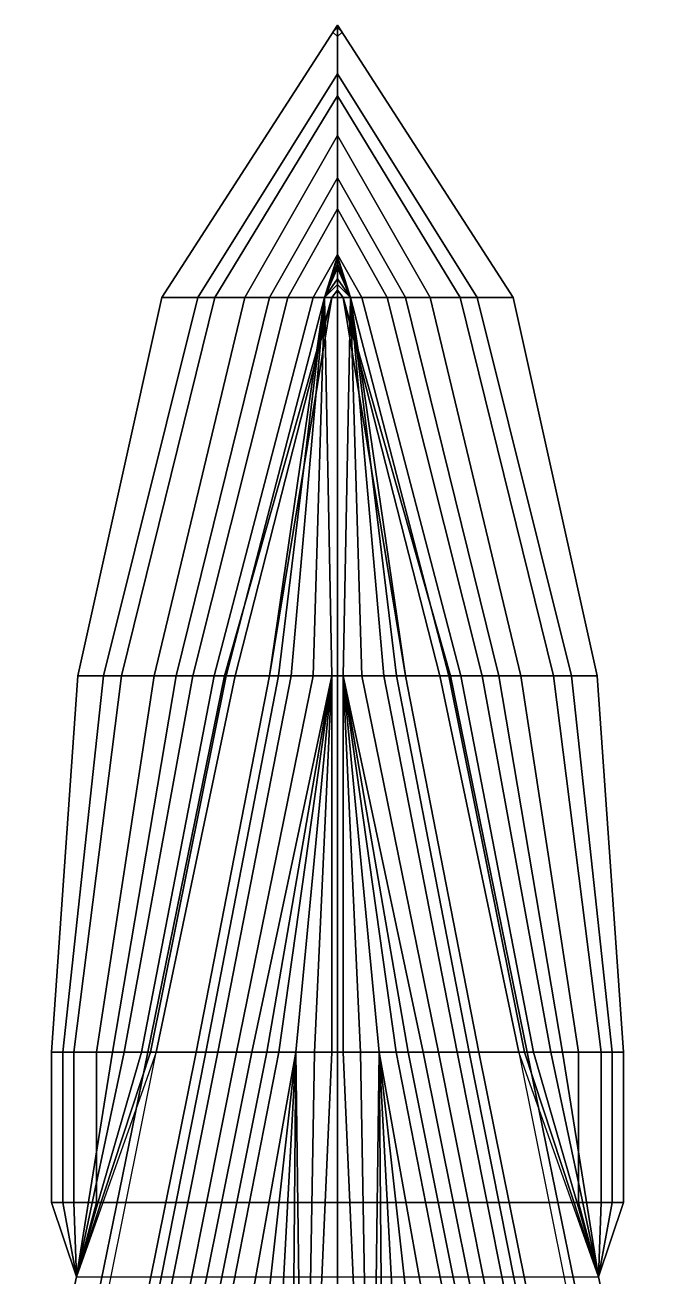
# Model space of a CAD drawing. Extents: x -14 to 14, y -80 to 101.
# Drawn here: x -4.86 to 4.86, y 81.35 to 100.84 of the extents above; entities that cross this region are included whole.
import ezdxf

# ---------------------------------------------------------------- set-up
doc = ezdxf.new("R2010")
doc.units = 0
doc.layers.get('0').update_dxf_attribs({"linetype": 'CONTINUOUS'})
doc.layers.add('CITADELLE', color=3, linetype='CONTINUOUS')

msp = doc.modelspace()

# ---------------------------------------------------------------- linework, layer by layer
for points in [[(1.23e-14, 100.8399999999999, 6.08), (1.23e-14, 100.0799999999999, 5.6), (-2.16999999999995, 96.60000000000004, 5.519999999999861), (-2.730000000000009, 96.60000000000004, 5.909999999999961)], [(1.21e-14, 100.8399999999999, 6.08), (1.23e-14, 100.8399999999999, 6.08), (-2.730000000000012, 96.60000000000001, 5.909999999999962), (2.730000000000033, 96.6, 5.909999999999961)], [(1.23e-14, 100.8, 6.07), (-0.0699999999999877, 100.73, 6.07), (-0.0699999999999877, 100.73, 12.6), (1.23e-14, 100.8, 12.6)], [(1.23e-14, 100.66, 12.6), (0.0700000000000124, 100.73, 12.6), (1.23e-14, 100.8, 12.6), (-0.0699999999999877, 100.73, 12.6)], [(2.730000000000027, 96.60000000000004, 5.909999999999961), (2.169999999999967, 96.60000000000004, 5.519999999999861), (1.23e-14, 100.0799999999999, 5.6), (1.23e-14, 100.8399999999999, 6.08)], [(0.0700000000000124, 100.73, 6.07), (1.24e-14, 100.8, 6.07), (1.24e-14, 100.8, 12.6), (0.0700000000000124, 100.73, 12.6)], [(-0.0699999999999877, 100.73, 6.07), (1.23e-14, 100.66, 6.07), (1.23e-14, 100.66, 12.6), (-0.0699999999999877, 100.73, 12.6)], [(1.23e-14, 100.66, 6.07), (0.0700000000000124, 100.73, 6.07), (0.0700000000000124, 100.73, 12.6), (1.23e-14, 100.66, 12.6)], [(1.23e-14, 100.0799999999999, 5.6), (1.22e-14, 99.74000000000001, 5.4), (-1.909999999999959, 96.60000000000004, 5.32999999999992), (-2.16999999999995, 96.60000000000004, 5.519999999999861)], [(2.169999999999967, 96.60000000000004, 5.519999999999861), (1.909999999999976, 96.60000000000004, 5.32999999999992), (1.22e-14, 99.74000000000001, 5.4), (1.23e-14, 100.0799999999999, 5.6)], [(1.22e-14, 99.74000000000001, 5.4), (1.21e-14, 99.12, 4.959999999999999), (-1.440000000000045, 96.60000000000004, 4.889999999999865), (-1.909999999999959, 96.60000000000004, 5.32999999999992)], [(1.909999999999976, 96.60000000000004, 5.32999999999992), (1.440000000000063, 96.60000000000004, 4.889999999999865), (1.21e-14, 99.12, 4.959999999999999), (1.22e-14, 99.74000000000001, 5.4)], [(1.21e-14, 99.12, 4.959999999999999), (1.21e-14, 98.46000000000001, 4.439999999999997), (-1.059999999999936, 96.60000000000004, 4.449999999999924), (-1.440000000000045, 96.60000000000004, 4.889999999999865)], [(1.440000000000063, 96.60000000000004, 4.889999999999865), (1.059999999999954, 96.60000000000004, 4.449999999999924), (1.21e-14, 98.46000000000001, 4.439999999999997), (1.21e-14, 99.12, 4.959999999999999)], [(1.21e-14, 98.46000000000001, 4.439999999999997), (1.2e-14, 97.98, 4.009999999999934), (-0.7699999999999732, 96.60000000000004, 4.019999999999861), (-1.059999999999936, 96.60000000000004, 4.449999999999924)], [(1.059999999999954, 96.60000000000004, 4.449999999999924), (0.7699999999999906, 96.60000000000004, 4.019999999999861), (1.2e-14, 97.98, 4.009999999999934), (1.21e-14, 98.46000000000001, 4.439999999999997)], [(1.2e-14, 97.98, 4.009999999999934), (1.19e-14, 97.27, 3.209999999999979), (-0.3799999999999868, 96.60000000000004, 3.219999999999906), (-0.7699999999999732, 96.60000000000004, 4.019999999999861)], [(0.7699999999999906, 96.60000000000004, 4.019999999999861), (0.3800000000000041, 96.60000000000004, 3.219999999999906), (1.19e-14, 97.27, 3.209999999999979), (1.2e-14, 97.98, 4.009999999999934)], [(1.19e-14, 97.27, 3.209999999999979), (1.19e-14, 96.89, 2.55), (-0.2000000000000368, 96.60000000000004, 2.549999999999834), (-0.3799999999999868, 96.60000000000004, 3.219999999999906)], [(0.3800000000000041, 96.60000000000004, 3.219999999999906), (0.2000000000000542, 96.60000000000004, 2.549999999999834), (1.19e-14, 96.89, 2.55), (1.19e-14, 97.27, 3.209999999999979)], [(1.19e-14, 97.21000000000001, -0.019999999999996), (1.19e-14, 97.24000000000001, -0.139999999999997), (-0.2000000000000368, 96.60000000000004, -0.139999999999997), (-0.2000000000000368, 96.60000000000004, -0.020000000000163)], [(1.19e-14, 97.24000000000001, -0.139999999999997), (1.19e-14, 97.24000000000001, -0.5899999999999963), (-0.2000000000000368, 96.60000000000004, -0.5899999999999963), (-0.2000000000000368, 96.60000000000004, -0.140000000000164)], [(1.19e-14, 97.24000000000001, -0.5899999999999963), (1.19e-14, 97.12, -0.8299999999999947), (-0.2000000000000368, 96.60000000000004, -0.8299999999999947), (-0.2000000000000368, 96.60000000000004, -0.5900000000001633)], [(1.19e-14, 97.06000000000002, 0.6200000000000045), (1.19e-14, 97.21000000000001, -0.019999999999996), (-0.2000000000000368, 96.60000000000004, -0.019999999999996), (-0.2000000000000368, 96.60000000000004, 0.6199999999998376)], [(1.19e-14, 97.12, -0.8299999999999947), (1.19e-14, 96.79999999999998, -1.229999999999996), (-0.2000000000000368, 96.60000000000004, -1.229999999999996), (-0.2000000000000368, 96.60000000000004, -0.8300000000001617)], [(0.2000000000000542, 96.60000000000004, -0.020000000000163), (0.2000000000000118, 96.60000000000004, -0.139999999999997), (1.19e-14, 97.24000000000001, -0.139999999999997), (1.19e-14, 97.21000000000001, -0.019999999999996)], [(0.2000000000000542, 96.60000000000004, -0.140000000000164), (0.2000000000000542, 96.60000000000004, -0.5899999999999963), (1.19e-14, 97.24000000000001, -0.5899999999999963), (1.19e-14, 97.24000000000001, -0.139999999999997)], [(0.2000000000000542, 96.60000000000004, -0.5900000000001633), (0.2000000000000542, 96.60000000000004, -0.8299999999999947), (1.19e-14, 97.12, -0.8299999999999947), (1.19e-14, 97.24000000000001, -0.5899999999999963)], [(0.2000000000000542, 96.60000000000004, 0.6199999999998376), (0.2000000000000542, 96.60000000000004, -0.019999999999996), (1.19e-14, 97.21000000000001, -0.019999999999996), (1.19e-14, 97.06000000000002, 0.6200000000000045)], [(0.2000000000000542, 96.60000000000004, -0.8300000000001617), (0.2000000000000542, 96.60000000000004, -1.229999999999996), (1.19e-14, 96.79999999999998, -1.229999999999996), (1.19e-14, 97.12, -0.8299999999999947)], [(1.18e-14, 96.71000000000001, 1.910000000000003), (1.19e-14, 97.06000000000002, 0.6200000000000045), (-0.2000000000000368, 96.60000000000004, 0.6200000000000045), (-0.0900000000000128, 96.6, 1.909999999999832)], [(1.19e-14, 96.89, 2.55), (1.18e-14, 96.71000000000001, 1.91), (-0.0900000000000231, 96.60000000000004, 1.909999999999847), (-0.2000000000000368, 96.60000000000004, 2.549999999999834)], [(0.0900000000000346, 96.6000000000001, 1.909999999999946), (0.2000000000000118, 96.60000000000004, 0.6200000000000045), (1.19e-14, 97.06000000000002, 0.6200000000000045), (1.18e-14, 96.71000000000001, 1.910000000000003)], [(0.2000000000000542, 96.60000000000004, 2.549999999999834), (0.0900000000000406, 96.60000000000004, 1.909999999999847), (1.18e-14, 96.71000000000001, 1.91), (1.19e-14, 96.89, 2.55)], [(1.19e-14, 96.79999999999998, -1.229999999999996), (1.18e-14, 96.60000000000004, -1.479999999999996), (1.18e-14, 96.60000000000004, -1.479999999999996), (-0.2000000000000368, 96.60000000000004, -1.230000000000163)], [(0.2000000000000542, 96.60000000000004, -1.230000000000163), (1.18e-14, 96.60000000000004, -1.479999999999996), (1.18e-14, 96.60000000000004, -1.479999999999996), (1.19e-14, 96.79999999999998, -1.229999999999996)], [(-2.730000000000003, 96.6, 5.909999999999961), (-2.169999999999943, 96.6, 5.519999999999861), (-3.639999999999972, 90.71, 5.509999999999934), (-4.039999999999949, 90.71, 5.759999999999934)], [(2.730000000000033, 96.6, 5.909999999999961), (-2.72999999999999, 96.60000000000005, 5.909999999999962), (-4.039999999999949, 90.71, 5.759999999999934), (4.039999999999977, 90.71, 5.759999999999934)], [(-2.169999999999943, 96.6, 5.519999999999861), (-1.909999999999953, 96.6, 5.32999999999992), (-3.359999999999999, 90.71, 5.319999999999993), (-3.639999999999972, 90.71, 5.509999999999934)], [(-1.909999999999953, 96.6, 5.32999999999992), (-1.440000000000039, 96.6, 4.889999999999865), (-2.850000000000008, 90.71, 4.879999999999938), (-3.359999999999999, 90.71, 5.319999999999993)], [(-1.440000000000039, 96.6, 4.889999999999865), (-1.05999999999993, 96.6, 4.449999999999924), (-2.509999999999977, 90.71, 4.439999999999997), (-2.850000000000008, 90.71, 4.879999999999938)], [(-1.05999999999993, 96.6, 4.449999999999924), (-0.7699999999999668, 96.6, 4.019999999999861), (-2.249999999999986, 90.71, 4.009999999999934), (-2.509999999999977, 90.71, 4.439999999999997)], [(-0.7699999999999668, 96.6, 4.019999999999861), (-0.3799999999999804, 96.6, 3.219999999999906), (-1.919999999999945, 90.71, 3.209999999999979), (-2.249999999999986, 90.71, 4.009999999999934)], [(-0.3799999999999804, 96.6, 3.219999999999906), (-0.2000000000000305, 96.6, 2.549999999999834), (-1.730000000000004, 90.71, 2.539999999999907), (-1.919999999999945, 90.71, 3.209999999999979)], [(-0.0900000000000169, 96.6, 1.909999999999847), (-0.0900000000000164, 96.6, 1.909999999999844), (-1.759999999999976, 90.71, 1.89999999999992), (-1.590000000000016, 90.71, 1.89999999999992)], [(-0.0900000000000169, 96.6, 1.909999999999847), (-0.0900000000000169, 96.6, 1.909999999999847), (-1.059999999999931, 90.71, -2.090000000000088), (-1.759999999999976, 90.71, 1.89999999999992)], [(-0.2000000000000305, 96.6, 2.549999999999834), (-0.0900000000000169, 96.6, 1.909999999999847), (-1.590000000000017, 90.71, 1.89999999999992), (-1.730000000000004, 90.71, 2.539999999999907)], [(-0.2000000000000368, 96.60000000000004, -0.019999999999996), (-0.1999999999999953, 96.60000000000036, -0.139999999999997), (-0.9200000000016043, 90.7099999999812, -3.04000000000854), (-1.059999999999931, 90.71, -2.090000000000088)], [(-0.0900000000000036, 96.60000000000005, 1.909999999999847), (-0.2000000000000368, 96.60000000000004, 0.6200000000000045), (-1.059999999999931, 90.71, -2.090000000000088), (-1.05999999999993, 90.71, -2.090000000000092)], [(-0.2000000000000368, 96.60000000000004, 0.6200000000000045), (-0.2000000000000368, 96.60000000000004, -0.019999999999996), (-1.059999999999931, 90.71, -2.090000000000088)], [(-0.2000000000000368, 96.60000000000004, -0.140000000000164), (-0.2000000000000368, 96.60000000000004, -0.5899999999999963), (-0.719999999997914, 90.71, -3.260000000008567), (-0.919999999999945, 90.71, -3.04000000000002)], [(-0.2000000000000368, 96.60000000000004, -0.5899999999999963), (-0.2000000000000289, 96.60000000000028, -0.829999999999995), (-0.3799999999999839, 90.71000000000012, -4.639999999999939), (-0.7200000000000131, 90.71, -3.260000000000047)], [(-0.2000000000000368, 96.60000000000004, -0.8300000000001617), (-0.2000000000001703, 96.60000000000004, -1.229999999999996), (-0.0900000000000292, 90.71000000000004, -5.830000000000051), (-0.3799999999999814, 90.71, -4.640000000000043)], [(-0.2000000000000368, 96.60000000000004, -1.229999999999996), (1.18e-14, 96.60000000000004, -1.479999999999996), (1.41e-14, 90.71, -6.050000000000011), (-0.0900000000000162, 90.71000000000004, -5.830000000000082)], [(0.0900000000000459, 90.71, -5.830000000000097), (1.39e-14, 90.71, -6.05000000000001), (1.18e-14, 96.60000000000004, -1.479999999999996), (0.2000000000001878, 96.60000000000004, -1.229999999999996)], [(1.730000000000032, 90.71, 2.539999999999907), (1.590000000000045, 90.71, 1.89999999999992), (0.0900000000000468, 96.6, 1.909999999999847), (0.2000000000000604, 96.6, 2.549999999999834)], [(1.590000000000045, 90.71, 1.89999999999992), (1.760000000000004, 90.71, 1.89999999999992), (0.0900000000000468, 96.6, 1.909999999999847)], [(1.760000000000004, 90.71, 1.89999999999992), (1.059999999999959, 90.71, -2.090000000000088), (0.0900000000000468, 96.6, 1.909999999999847)], [(0.3800000000000094, 90.71, -4.640000000000043), (0.0900000000000462, 90.71, -5.830000000000097), (0.2000000000000542, 96.60000000000004, -1.230000000000163), (0.2000000000000542, 96.60000000000004, -0.8300000000001617)], [(1.059999999999964, 90.70999999999997, -2.090000000000104), (1.059999999999964, 90.70999999999997, -2.090000000000104), (0.2000000000000542, 96.60000000000004, 0.6199999999995081), (0.090000000000042, 96.60000000000004, 1.909999999999867)], [(1.919999999999973, 90.71, 3.209999999999979), (1.730000000000032, 90.71, 2.539999999999907), (0.2000000000000604, 96.6, 2.549999999999834), (0.3800000000000105, 96.6, 3.219999999999906)], [(1.059999999999959, 90.71, -2.090000000000089), (0.9199999999999731, 90.71, -3.04000000000002), (0.2000000000000127, 96.60000000000036, -0.139999999999997), (0.2000000000000542, 96.60000000000004, -0.019999999999996)], [(0.7200000000000414, 90.71, -3.260000000000047), (0.3800000000000048, 90.71, -4.640000000000062), (0.2000000000000542, 96.60000000000004, -0.8300000000001617), (0.2000000000000542, 96.60000000000004, -0.5899999999999963)], [(0.9199999999999732, 90.71, -3.04000000000002), (0.7200000000000465, 90.71, -3.260000000000026), (0.2000000000000867, 96.59999999999965, -0.5900000000001633), (0.2000000000000542, 96.60000000000004, -0.140000000000164)], [(1.05999999999996, 90.70999999999997, -2.090000000000094), (1.059999999999958, 90.71, -2.090000000000091), (0.2000000000001235, 96.59999999999955, -0.020000000000163), (0.2000000000000542, 96.60000000000004, 0.6199999999995081)], [(2.250000000000013, 90.71, 4.009999999999934), (1.919999999999973, 90.71, 3.209999999999979), (0.3800000000000105, 96.6, 3.219999999999906), (0.7699999999999969, 96.6, 4.019999999999861)], [(2.510000000000004, 90.71, 4.439999999999997), (2.250000000000013, 90.71, 4.009999999999934), (0.7699999999999969, 96.6, 4.019999999999861), (1.05999999999996, 96.6, 4.449999999999924)], [(2.850000000000036, 90.71, 4.879999999999938), (2.510000000000004, 90.71, 4.439999999999997), (1.05999999999996, 96.6, 4.449999999999924), (1.440000000000069, 96.6, 4.889999999999865)], [(3.360000000000027, 90.71, 5.319999999999993), (2.850000000000036, 90.71, 4.879999999999938), (1.440000000000069, 96.6, 4.889999999999865), (1.909999999999983, 96.6, 5.32999999999992)], [(3.64, 90.71, 5.509999999999934), (3.360000000000027, 90.71, 5.319999999999993), (1.909999999999983, 96.6, 5.32999999999992), (2.169999999999974, 96.6, 5.519999999999861)], [(4.039999999999977, 90.71, 5.759999999999934), (3.64, 90.71, 5.509999999999934), (2.169999999999974, 96.6, 5.519999999999861), (2.730000000000033, 96.6, 5.909999999999961)], [(-4.039999999999949, 90.71, 5.759999999999934), (-3.639999999999972, 90.71, 5.509999999999934), (-4.269999999999968, 84.85000000000002, 5.510000000000026), (-4.450000000000032, 84.85000000000002, 5.700000000000081)], [(4.039999999999977, 90.71, 5.759999999999934), (-4.03999999999995, 90.71, 5.759999999999934), (-4.450000000000032, 84.85000000000002, 5.700000000000081), (4.450000000000058, 84.85, 5.700000000000081)], [(-3.639999999999972, 90.71, 5.509999999999934), (-3.359999999999999, 90.71, 5.319999999999993), (-4.100000000000009, 84.85000000000002, 5.320000000000085), (-4.269999999999968, 84.85000000000002, 5.510000000000026)], [(-3.359999999999999, 90.71, 5.319999999999993), (-2.850000000000008, 90.71, 4.879999999999938), (-3.749999999999987, 84.85000000000002, 4.88000000000003), (-4.100000000000009, 84.85000000000002, 5.320000000000085)], [(-2.850000000000008, 90.71, 4.879999999999938), (-2.509999999999977, 90.71, 4.439999999999997), (-3.499999999999987, 84.85000000000002, 4.44000000000009), (-3.749999999999987, 84.85000000000002, 4.88000000000003)], [(-2.509999999999977, 90.71, 4.439999999999997), (-2.249999999999986, 90.71, 4.009999999999934), (-3.320000000000037, 84.85000000000002, 4.010000000000026), (-3.499999999999987, 84.85000000000002, 4.44000000000009)], [(-2.249999999999986, 90.71, 4.009999999999934), (-1.919999999999945, 90.71, 3.209999999999979), (-3.049999999999941, 84.85000000000002, 3.210000000000071), (-3.320000000000037, 84.85000000000002, 4.010000000000026)], [(-1.919999999999945, 90.71, 3.209999999999979), (-1.730000000000004, 90.71, 2.539999999999907), (-2.909999999999955, 84.85000000000002, 2.539999999999999), (-3.049999999999941, 84.85000000000002, 3.210000000000071)], [(-1.590000000000017, 90.71, 1.89999999999992), (-1.759999999999976, 90.71, 1.89999999999992), (-2.950000000000032, 84.85000000000002, 1.899999999999899), (-2.820000000000037, 84.85000000000002, 1.899999999999899)], [(-1.759999999999976, 90.71, 1.89999999999992), (-1.059999999999931, 90.71, -2.090000000000088), (-2.200000000000032, 84.85000000000002, -2.090000000000109), (-2.950000000000032, 84.85000000000002, 1.899999999999899)], [(-1.730000000000004, 90.71, 2.539999999999907), (-1.590000000000017, 90.71, 1.89999999999992), (-2.820000000000037, 84.85000000000002, 1.899999999999899), (-2.909999999999955, 84.85000000000002, 2.539999999999999)], [(-1.059999999999931, 90.71, -2.090000000000088), (-0.919999999999945, 90.71, -3.04000000000002), (-2.049999999999941, 84.85000000000002, -3.040000000000041), (-2.200000000000032, 84.85000000000002, -2.090000000000109)], [(-0.919999999999945, 90.71, -3.04000000000002), (-0.7200000000000132, 90.71, -3.260000000000047), (-1.86, 84.85000000000002, -3.260000000000069), (-2.049999999999941, 84.85000000000002, -3.040000000000041)], [(-0.7200000000000132, 90.71, -3.260000000000047), (-0.3799999999999814, 90.71, -4.640000000000043), (-1.570000000000036, 84.85000000000002, -4.640000000000064), (-1.86, 84.85000000000002, -3.260000000000069)], [(-0.3799999999999814, 90.71, -4.640000000000043), (-0.0900000000000178, 90.71, -5.830000000000097), (-1.330000000000027, 84.85000000000002, -5.550000000000032), (-1.570000000000036, 84.85000000000002, -4.640000000000064)], [(-0.0900000000000178, 90.71, -5.830000000000097), (-0.0900000000000178, 90.71, -5.830000000000097), (-1.100000000000009, 84.85000000000002, -6.290000000000041), (-1.330000000000027, 84.85000000000002, -5.550000000000032)], [(-0.0900000000000178, 90.71, -5.830000000000097), (-0.0900000000000178, 90.71, -5.830000000000097), (-0.909999999999955, 84.85000000000002, -6.870000000000082), (-1.100000000000008, 84.85000000000002, -6.29000000000004)], [(-0.0900000000000174, 90.71, -5.830000000000097), (-0.0900000000000174, 90.71, -5.830000000000097), (-0.6499999999999629, 84.85000000000007, -7.580000000000108), (-0.9099999999999617, 84.84999999999997, -6.870000000000085)], [(-0.0900000000000165, 90.71, -5.830000000000096), (-0.0900000000000165, 90.71, -5.830000000000096), (-0.3600000000000005, 84.85000000000002, -8.230000000000096), (-0.6500000000000147, 84.85000000000029, -7.579999999999837)], [(-0.0900000000000162, 90.71000000000001, -5.830000000000093), (-0.0900000000000162, 90.71000000000001, -5.830000000000093), (-0.0900000000000187, 84.85000000000002, -8.890000000000065), (-0.3599999999981502, 84.85000000001936, -8.229999999994314)], [(-0.0900000000000178, 90.71, -5.830000000000097), (1.4e-14, 90.71, -6.050000000000011), (1.31e-14, 84.85, -8.890000000000065), (-0.0900000000000187, 84.85000000000002, -8.890000000000065)], [(0.090000000000045, 84.85, -8.890000000000065), (1.31e-14, 84.85, -8.890000000000065), (1.4e-14, 90.71, -6.050000000000011), (0.0900000000000459, 90.71, -5.830000000000097)], [(1.570000000000063, 84.85, -4.640000000000064), (1.330000000000054, 84.85, -5.550000000000032), (0.0900000000000459, 90.71, -5.830000000000097), (0.3800000000000095, 90.71, -4.640000000000043)], [(1.330000000000078, 84.84999999999988, -5.550000000000032), (1.100000000000035, 84.85, -6.290000000000041), (0.0900000000000459, 90.71, -5.830000000000097)], [(1.100000000000035, 84.85, -6.290000000000041), (0.9099999999999813, 84.85, -6.870000000000082), (0.0900000000000459, 90.71, -5.830000000000097)], [(0.9099999999999806, 84.85, -6.870000000000084), (0.6499999999999905, 84.85, -7.580000000000119), (0.0900000000000459, 90.71, -5.830000000000097)], [(0.6499999999999919, 84.84999999999997, -7.58000000000012), (0.3600000000000268, 84.85, -8.230000000000096), (0.0900000000000459, 90.71, -5.830000000000097)], [(0.3600000000000047, 84.85000000000022, -8.230000000000027), (0.090000000000045, 84.85, -8.890000000000065), (0.0900000000000459, 90.71, -5.830000000000097)], [(1.860000000000026, 84.85, -3.260000000000069), (1.570000000000063, 84.85, -4.640000000000064), (0.3800000000000095, 90.71, -4.640000000000043), (0.7200000000000414, 90.71, -3.260000000000047)], [(2.049999999999967, 84.85, -3.040000000000041), (1.860000000000026, 84.85, -3.260000000000069), (0.7200000000000414, 90.71, -3.260000000000047), (0.9199999999999731, 90.71, -3.04000000000002)], [(2.200000000000058, 84.85, -2.090000000000109), (2.049999999999967, 84.85, -3.040000000000041), (0.9199999999999731, 90.71, -3.04000000000002), (1.059999999999959, 90.71, -2.090000000000088)], [(2.950000000000058, 84.85, 1.899999999999899), (2.200000000000058, 84.85, -2.090000000000109), (1.059999999999959, 90.71, -2.090000000000088), (1.760000000000004, 90.71, 1.89999999999992)], [(2.90999999999998, 84.85, 2.539999999999999), (2.820000000000062, 84.85, 1.900000000000012), (1.590000000000045, 90.71, 1.89999999999992), (1.730000000000032, 90.71, 2.539999999999907)], [(2.820000000000062, 84.85, 1.900000000000012), (2.950000000000058, 84.85, 1.899999999999899), (1.760000000000004, 90.71, 1.89999999999992), (1.590000000000045, 90.71, 1.89999999999992)], [(3.049999999999967, 84.85, 3.210000000000071), (2.90999999999998, 84.85, 2.539999999999999), (1.730000000000032, 90.71, 2.539999999999907), (1.919999999999973, 90.71, 3.209999999999979)], [(3.320000000000062, 84.85, 4.010000000000026), (3.049999999999967, 84.85, 3.210000000000071), (1.919999999999973, 90.71, 3.209999999999979), (2.250000000000013, 90.71, 4.009999999999934)], [(3.500000000000012, 84.85, 4.44000000000009), (3.320000000000062, 84.85, 4.010000000000026), (2.250000000000013, 90.71, 4.009999999999934), (2.510000000000004, 90.71, 4.439999999999997)], [(3.750000000000012, 84.85, 4.88000000000003), (3.500000000000012, 84.85, 4.44000000000009), (2.510000000000004, 90.71, 4.439999999999997), (2.850000000000036, 90.71, 4.879999999999938)], [(4.100000000000036, 84.85, 5.320000000000085), (3.750000000000012, 84.85, 4.88000000000003), (2.850000000000036, 90.71, 4.879999999999938), (3.360000000000027, 90.71, 5.319999999999993)], [(4.269999999999995, 84.85, 5.510000000000026), (4.100000000000036, 84.85, 5.320000000000085), (3.360000000000027, 90.71, 5.319999999999993), (3.64, 90.71, 5.509999999999934)], [(4.450000000000058, 84.85, 5.700000000000081), (4.269999999999995, 84.85, 5.510000000000026), (3.64, 90.71, 5.509999999999934), (4.039999999999977, 90.71, 5.759999999999934)], [(-4.450000000000032, 84.85000000000002, 5.700000000000081), (-4.269999999999968, 84.85000000000002, 5.510000000000026), (-4.269999999999969, 82.51, 5.510000000000026), (-4.450000000000033, 82.51, 5.700000000000081)], [(4.450000000000058, 84.85, 5.700000000000081), (-4.450000000000032, 84.85000000000002, 5.700000000000081), (-4.450000000000033, 82.51, 5.700000000000081), (4.450000000000057, 82.51, 5.700000000000081)], [(-4.269999999999968, 84.85000000000002, 5.510000000000026), (-4.100000000000009, 84.85000000000002, 5.320000000000085), (-4.10000000000001, 82.51, 5.320000000000085), (-4.269999999999969, 82.51, 5.510000000000026)], [(-2.950000000000032, 84.85000000000002, 1.899999999999899), (-2.200000000000032, 84.85000000000002, -2.090000000000109), (-3.399999999999964, 78.88000000000001, -2.089999999999925), (-4.169999999999946, 78.88000000000001, 1.89999999999997)], [(-2.820000000000037, 84.85000000000002, 1.899999999999899), (-2.950000000000032, 84.85000000000002, 1.899999999999899), (-4.169999999999946, 78.88000000000001, 1.89999999999997), (-4.019999999999969, 78.88000000000001, 1.89999999999997)], [(-4.100000000000009, 84.85000000000002, 5.320000000000085), (-3.749999999999987, 84.85000000000002, 4.88000000000003), (-3.749999999999987, 82.51, 4.88000000000003), (-4.10000000000001, 82.51, 5.320000000000085)], [(-3.049999999999941, 84.85000000000002, 3.210000000000071), (-2.909999999999955, 84.85000000000002, 2.539999999999999), (-4.059999999999996, 81.35000000000004, 1.899999999999987), (-4.059999999999996, 81.35000000000004, 3.24499999999999)], [(-3.749999999999987, 84.85000000000002, 4.88000000000003), (-3.499999999999987, 84.85000000000002, 4.44000000000009), (-4.059999999999996, 81.35000000000004, 4.589999999999992), (-3.749999999999987, 82.51, 4.88000000000003)], [(-3.499999999999987, 84.85000000000002, 4.44000000000009), (-3.320000000000037, 84.85000000000002, 4.010000000000026), (-4.059999999999996, 81.35000000000004, 4.589999999999992)], [(-3.320000000000037, 84.85000000000002, 4.010000000000026), (-3.049999999999941, 84.85000000000002, 3.210000000000071), (-4.059999999999996, 81.35000000000004, 3.24499999999999), (-4.059999999999996, 81.35000000000004, 4.589999999999992)], [(-2.909999999999955, 84.85000000000002, 2.539999999999999), (-2.820000000000037, 84.85000000000002, 1.899999999999899), (-4.059999999999996, 81.35000000000004, 1.899999999999987)], [(-2.200000000000032, 84.85000000000002, -2.090000000000109), (-2.049999999999941, 84.85000000000002, -3.040000000000041), (-3.230000000000005, 78.88000000000001, -3.03999999999997), (-3.399999999999964, 78.88000000000001, -2.089999999999925)], [(-2.049999999999941, 84.85000000000002, -3.040000000000041), (-1.86, 84.85000000000002, -3.260000000000069), (-3.049999999999942, 78.88000000000001, -3.259999999999998), (-3.230000000000005, 78.88000000000001, -3.03999999999997)], [(-1.86, 84.85000000000002, -3.260000000000069), (-1.570000000000036, 84.85000000000002, -4.640000000000064), (-2.759999999999978, 78.88000000000001, -4.639999999999993), (-3.049999999999942, 78.88000000000001, -3.259999999999998)], [(-1.570000000000036, 84.85000000000002, -4.640000000000064), (-1.330000000000027, 84.85000000000002, -5.550000000000032), (-2.52999999999996, 78.88000000000001, -5.549999999999961), (-2.759999999999978, 78.88000000000001, -4.639999999999993)], [(-1.330000000000027, 84.85000000000002, -5.550000000000032), (-1.100000000000009, 84.85000000000002, -6.290000000000041), (-2.289999999999951, 78.88000000000001, -6.28999999999997), (-2.52999999999996, 78.88000000000001, -5.549999999999961)], [(-1.100000000000009, 84.85000000000002, -6.290000000000041), (-0.909999999999955, 84.85000000000002, -6.870000000000082), (-2.080000000000028, 78.88000000000001, -6.870000000000011), (-2.289999999999951, 78.88000000000001, -6.28999999999997)], [(-0.909999999999955, 84.85000000000002, -6.870000000000082), (-0.649999999999964, 84.85000000000002, -7.580000000000119), (-1.710000000000023, 78.88000000000001, -7.579999999999934), (-2.080000000000028, 78.88000000000001, -6.870000000000011)], [(-0.649999999999964, 84.85000000000002, -7.580000000000119), (-0.649999999999964, 84.85000000000002, -7.580000000000119), (-1.309999999999932, 78.88000000000001, -8.230000000000025), (-1.710000000000021, 78.88000000000002, -7.579999999999934)], [(-0.6499999999999638, 84.85000000000002, -7.580000000000119), (-0.6499999999999638, 84.85000000000002, -7.580000000000119), (-0.970000000000015, 78.88000000000001, -8.759999999999998), (-1.309999999999933, 78.88000000000001, -8.230000000000025)], [(-0.6499999999999632, 84.85000000000002, -7.580000000000118), (-0.6499999999999632, 84.85000000000002, -7.580000000000118), (-0.7000000000000333, 78.88000000000001, -9.130000000000003), (-0.9700000000000253, 78.88000000000001, -8.759999999999982)], [(-0.6499999999999632, 84.85000000000002, -7.580000000000118), (-0.6499999999999632, 84.85000000000002, -7.580000000000118), (-0.5700000000000378, 78.88000000000001, -9.299999999999962), (-0.700000000000032, 78.8800000000001, -9.129999999999987)], [(-0.649999999999964, 84.85000000000002, -7.580000000000119), (-0.3600000000000005, 84.85000000000002, -8.230000000000096), (-0.4600000000000242, 78.88000000000001, -9.419999999999966), (-0.5700000000000378, 78.88000000000001, -9.299999999999962)], [(-0.3600000000000005, 84.85000000000002, -8.230000000000096), (-0.0900000000000187, 84.85000000000002, -8.890000000000065), (-0.3500000000000105, 78.87999999999998, -9.509999999999998), (-0.4600000000000242, 78.88000000000001, -9.419999999999966)], [(-0.0900000000000187, 84.85000000000002, -8.890000000000065), (1.31e-14, 84.85, -8.890000000000065), (1.22e-14, 78.87999999999998, -9.549999999999962), (-0.3500000000000105, 78.87999999999998, -9.509999999999998)], [(0.3500000000000349, 78.87999999999998, -9.509999999999998), (1.22e-14, 78.87999999999998, -9.549999999999962), (1.31e-14, 84.85, -8.890000000000065), (0.090000000000045, 84.85, -8.890000000000065)], [(0.4600000000000487, 78.87999999999998, -9.419999999999966), (0.3500000000000349, 78.87999999999998, -9.509999999999998), (0.090000000000045, 84.85, -8.890000000000065), (0.3600000000000268, 84.85, -8.230000000000096)], [(0.5700000000000623, 78.87999999999998, -9.299999999999962), (0.4600000000000487, 78.87999999999998, -9.419999999999966), (0.3600000000000268, 84.85, -8.230000000000096), (0.6499999999999905, 84.85, -7.580000000000119)], [(0.7000000000000463, 78.88000000000058, -9.129999999999884), (0.5700000000000621, 78.87999999999998, -9.299999999999962), (0.6499999999999901, 84.85, -7.580000000000119)], [(2.080000000000053, 78.87999999999998, -6.870000000000011), (1.710000000000048, 78.87999999999998, -7.579999999999934), (0.6499999999999905, 84.85, -7.580000000000119), (0.9099999999999813, 84.85, -6.870000000000082)], [(1.710000000000048, 78.87999999999998, -7.579999999999934), (1.309999999999957, 78.87999999999998, -8.230000000000025), (0.6499999999999904, 84.85, -7.580000000000119)], [(1.309999999999962, 78.87999999999997, -8.230000000000024), (0.9700000000000395, 78.87999999999998, -8.759999999999998), (0.6499999999999903, 84.85, -7.580000000000119)], [(0.9700000000001162, 78.87999999999997, -8.759999999999877), (0.7000000000000578, 78.87999999999998, -9.130000000000003), (0.6499999999999901, 84.85, -7.580000000000119)], [(2.289999999999976, 78.87999999999998, -6.28999999999997), (2.080000000000053, 78.87999999999998, -6.870000000000011), (0.9099999999999813, 84.85, -6.870000000000082), (1.100000000000035, 84.85, -6.290000000000041)], [(2.529999999999985, 78.87999999999998, -5.549999999999961), (2.289999999999976, 78.87999999999998, -6.28999999999997), (1.100000000000035, 84.85, -6.290000000000041), (1.330000000000054, 84.85, -5.550000000000032)], [(2.760000000000003, 78.87999999999998, -4.639999999999993), (2.529999999999985, 78.87999999999998, -5.549999999999961), (1.330000000000054, 84.85, -5.550000000000032), (1.570000000000063, 84.85, -4.640000000000064)], [(3.049999999999966, 78.87999999999998, -3.259999999999998), (2.760000000000003, 78.87999999999998, -4.639999999999993), (1.570000000000063, 84.85, -4.640000000000064), (1.860000000000026, 84.85, -3.260000000000069)], [(3.23000000000003, 78.87999999999998, -3.03999999999997), (3.049999999999966, 78.87999999999998, -3.259999999999998), (1.860000000000026, 84.85, -3.260000000000069), (2.049999999999967, 84.85, -3.040000000000041)], [(3.399999999999989, 78.87999999999998, -2.089999999999925), (3.23000000000003, 78.87999999999998, -3.03999999999997), (2.049999999999967, 84.85, -3.040000000000041), (2.200000000000058, 84.85, -2.090000000000109)], [(4.169999999999971, 78.87999999999998, 1.89999999999997), (3.399999999999989, 78.87999999999998, -2.089999999999925), (2.200000000000058, 84.85, -2.090000000000109), (2.950000000000058, 84.85, 1.899999999999899)], [(4.019999999999994, 78.87999999999998, 1.89999999999997), (4.169999999999971, 78.87999999999998, 1.89999999999997), (2.950000000000058, 84.85, 1.899999999999899), (2.820000000000062, 84.85, 1.900000000000012)], [(4.060000000000008, 81.35000000000004, 1.899999999999998), (4.060000000000008, 81.35000000000004, 1.899999999999998), (2.820000000000062, 84.85, 1.900000000000012), (2.90999999999998, 84.85, 2.539999999999999)], [(4.060000000000008, 81.35000000000004, 3.244999999999997), (4.060000000000008, 81.35000000000004, 1.899999999999998), (2.90999999999998, 84.85, 2.539999999999999), (3.049999999999967, 84.85, 3.210000000000071)], [(4.060000000000008, 81.35000000000004, 4.589999999999996), (4.060000000000008, 81.35000000000004, 3.244999999999997), (3.049999999999967, 84.85, 3.210000000000071), (3.320000000000062, 84.85, 4.010000000000026)], [(4.060000000000008, 81.35000000000004, 4.589999999999996), (4.060000000000008, 81.35000000000004, 4.589999999999996), (3.320000000000062, 84.85, 4.010000000000026), (3.500000000000012, 84.85, 4.44000000000009)], [(3.750000000000012, 82.51, 4.88000000000003), (4.060000000000008, 81.35000000000004, 4.589999999999996), (3.500000000000012, 84.85, 4.44000000000009), (3.750000000000012, 84.85, 4.88000000000003)], [(4.100000000000035, 82.51, 5.320000000000085), (3.750000000000012, 82.51, 4.88000000000003), (3.750000000000012, 84.85, 4.88000000000003), (4.100000000000036, 84.85, 5.320000000000085)], [(4.269999999999994, 82.51, 5.510000000000026), (4.100000000000035, 82.51, 5.320000000000085), (4.100000000000036, 84.85, 5.320000000000085), (4.269999999999995, 84.85, 5.510000000000026)], [(4.450000000000057, 82.51, 5.700000000000081), (4.269999999999994, 82.51, 5.510000000000026), (4.269999999999995, 84.85, 5.510000000000026), (4.450000000000058, 84.85, 5.700000000000081)], [(-4.450000000000033, 82.51, 5.700000000000081), (-4.269999999999969, 82.51, 5.510000000000026), (-4.059999999999991, 81.35000000000004, 4.589999999999992)], [(4.450000000000057, 82.50999999999998, 5.700000000000081), (-4.450000000000033, 82.51, 5.700000000000081), (-4.059999999999995, 81.35000000000015, 4.590000000000064), (4.060000000000008, 81.35000000000004, 4.589999999999996)], [(-4.269999999999969, 82.51, 5.510000000000026), (-4.10000000000001, 82.51, 5.320000000000085), (-4.059999999999991, 81.35000000000004, 4.589999999999992), (-4.059999999999992, 81.35000000000008, 4.590000000000007)], [(-4.10000000000001, 82.51, 5.320000000000085), (-3.749999999999987, 82.51, 4.88000000000003), (-4.059999999999991, 81.35000000000004, 4.589999999999992), (-4.059999999999991, 81.35000000000005, 4.589999999999988)], [(4.060000000000008, 81.35000000000004, 4.589999999999996), (4.060000000000008, 81.35000000000004, 4.589999999999996), (3.750000000000012, 82.51, 4.88000000000003), (4.100000000000035, 82.51, 5.320000000000085)], [(4.060000000000008, 81.35000000000004, 4.589999999999996), (4.060000000000008, 81.35000000000004, 4.589999999999996), (4.269999999999994, 82.51, 5.510000000000026), (4.450000000000057, 82.51, 5.700000000000081)], [(4.060000000000008, 81.35000000000004, 4.589999999999996), (4.060000000000008, 81.35000000000004, 4.589999999999996), (4.100000000000035, 82.51, 5.320000000000085), (4.269999999999994, 82.51, 5.510000000000026)]]:
    msp.add_3dface(points)
at = {"layer": 'CITADELLE'}
for points in [[(-4.859999999999993, 77.67000000000002, 1.899999999999987), (-4.859999999999993, 77.67000000000002, 4.589999999999992), (-4.059999999999996, 81.35000000000004, 4.589999999999992), (-4.059999999999996, 81.35000000000004, 1.899999999999987)], [(4.860000000000005, 77.67000000000002, 4.589999999999996), (4.860000000000005, 77.67000000000002, 1.899999999999998), (4.060000000000008, 81.35000000000004, 1.899999999999998), (4.060000000000008, 81.35000000000004, 4.589999999999996)]]:
    msp.add_3dface(points, dxfattribs=at)

doc.saveas('drawing.dxf')
